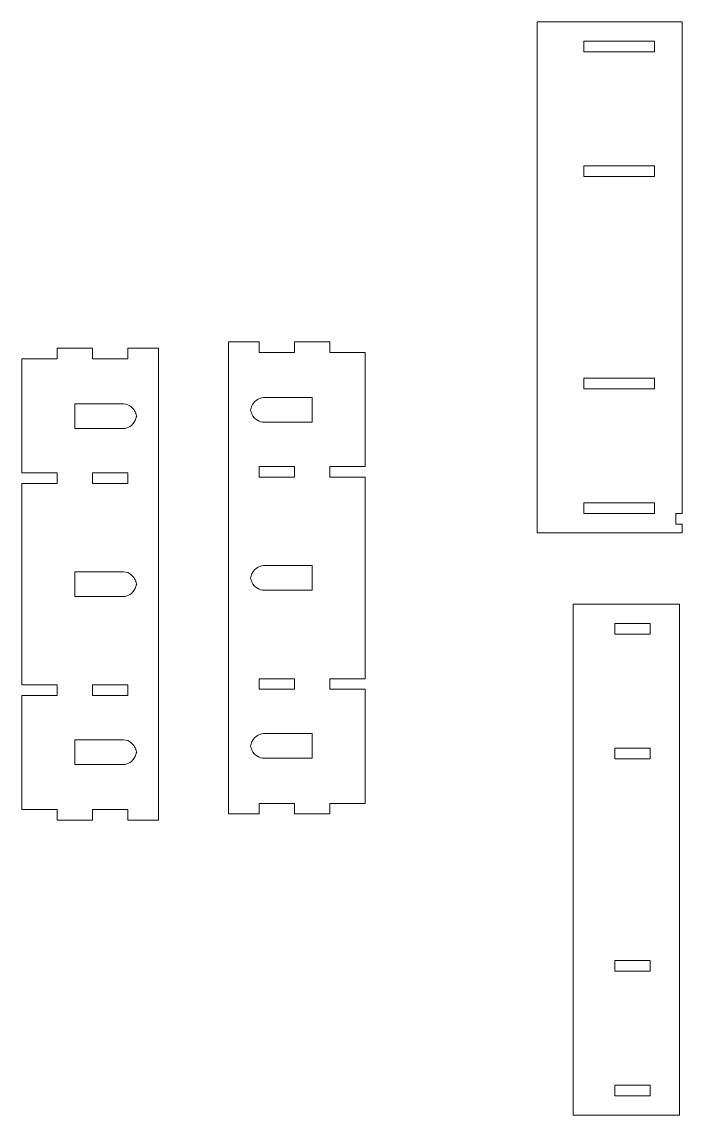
# Model space of a CAD drawing. Header units: millimetres. Extents: x -5059 to 5976, y -2595 to 3315.
# Drawn here: x 442 to 816, y 1284 to 1902 of the extents above; entities that cross this region are included whole.
import ezdxf

# ---------------------------------------------------------------- set-up
doc = ezdxf.new("R2010")
doc.units = ezdxf.units.MM
doc.header["$MEASUREMENT"] = 0
doc.layers.add('Layer 1', color=7, linetype='Continuous')

msp = doc.modelspace()

# ---------------------------------------------------------------- linework, layer by layer
at = {"layer": 'Layer 1', "color": 18, "lineweight": 9}
for points in [[(734.0229, 1612.8959), (734.0229, 1709.2292), (734.0229, 1853.7292), (734.0229, 1901.8959)], [(734.0229, 1901.8959), (761.3562, 1901.8959), (802.3562, 1901.8959), (816.0229, 1901.8959)], [(816.0229, 1901.8959), (816.0229, 1809.2292), (816.0229, 1670.2292), (816.0229, 1623.8959)], [(760.4067, 1884.8959), (760.4067, 1886.8959), (760.4067, 1889.8959), (760.4067, 1890.8959)], [(760.4067, 1890.8959), (773.74, 1890.8959), (793.74, 1890.8959), (800.4067, 1890.8959)], [(800.4067, 1890.8959), (800.4067, 1888.8959), (800.4067, 1885.8959), (800.4067, 1884.8959)], [(800.4067, 1884.8959), (787.0734, 1884.8959), (767.0734, 1884.8959), (760.4067, 1884.8959)], [(760.4067, 1814.3959), (760.4067, 1816.3959), (760.4067, 1819.3959), (760.4067, 1820.3959)], [(760.4067, 1820.3959), (773.74, 1820.3959), (793.74, 1820.3959), (800.4067, 1820.3959)], [(800.4067, 1820.3959), (800.4067, 1818.3959), (800.4067, 1815.3959), (800.4067, 1814.3959)], [(800.4067, 1814.3959), (787.0734, 1814.3959), (767.0734, 1814.3959), (760.4067, 1814.3959)], [(559.3987, 1453.9555), (559.3987, 1542.9555), (559.3987, 1676.4555), (559.3987, 1720.9555)], [(559.3987, 1720.9555), (565.1854, 1720.9555), (573.8654, 1720.9555), (576.7587, 1720.9555)], [(576.7587, 1720.9555), (576.7587, 1718.9555), (576.7587, 1715.9555), (576.7587, 1714.9555)], [(596.7587, 1714.9555), (596.7587, 1716.9555), (596.7587, 1719.9555), (596.7587, 1720.9555)], [(596.7587, 1720.9555), (603.4254, 1720.9555), (613.4254, 1720.9555), (616.7587, 1720.9555)], [(616.7587, 1720.9555), (616.7587, 1718.9555), (616.7587, 1715.9555), (616.7587, 1714.9555)], [(462.4098, 1717.4151), (462.4098, 1715.4151), (462.4098, 1712.4151), (462.4098, 1711.4151)], [(482.4098, 1717.4151), (475.7431, 1717.4151), (465.7431, 1717.4151), (462.4098, 1717.4151)], [(482.4098, 1711.4151), (482.4098, 1713.4151), (482.4098, 1716.4151), (482.4098, 1717.4151)], [(502.4098, 1717.4151), (502.4098, 1715.4151), (502.4098, 1712.4151), (502.4098, 1711.4151)], [(519.7698, 1717.4151), (513.9831, 1717.4151), (505.3031, 1717.4151), (502.4098, 1717.4151)], [(519.7698, 1450.4151), (519.7698, 1539.4151), (519.7698, 1672.9151), (519.7698, 1717.4151)], [(576.7587, 1714.9555), (583.4254, 1714.9555), (593.4254, 1714.9555), (596.7587, 1714.9555)], [(616.7587, 1714.9555), (623.4254, 1714.9555), (633.4254, 1714.9555), (636.7587, 1714.9555)], [(636.7587, 1714.9555), (636.7587, 1693.4555), (636.7587, 1661.2055), (636.7587, 1650.4555)], [(462.4098, 1711.4151), (455.7431, 1711.4151), (445.7431, 1711.4151), (442.4098, 1711.4151)], [(442.4098, 1711.4151), (442.4098, 1689.9151), (442.4098, 1657.6651), (442.4098, 1646.9151)], [(502.4098, 1711.4151), (495.7431, 1711.4151), (485.7431, 1711.4151), (482.4098, 1711.4151)], [(760.4067, 1694.3959), (760.4067, 1696.3959), (760.4067, 1699.3959), (760.4067, 1700.3959)], [(760.4067, 1700.3959), (773.74, 1700.3959), (793.74, 1700.3959), (800.4067, 1700.3959)], [(800.4067, 1700.3959), (800.4067, 1698.3959), (800.4067, 1695.3959), (800.4067, 1694.3959)], [(800.4067, 1694.3959), (787.0734, 1694.3959), (767.0734, 1694.3959), (760.4067, 1694.3959)], [(579.208, 1689.4555), (575.9403, 1689.4555), (573.1889, 1686.385), (572.6301, 1684.8497)], [(606.7587, 1689.4555), (597.5751, 1689.4555), (583.7997, 1689.4555), (579.208, 1689.4555)], [(606.7587, 1675.4555), (606.7587, 1680.1222), (606.7587, 1687.1222), (606.7587, 1689.4555)], [(472.4098, 1685.9151), (481.5934, 1685.9151), (495.3688, 1685.9151), (499.9606, 1685.9151)], [(472.4098, 1671.9151), (472.4098, 1676.5818), (472.4098, 1683.5818), (472.4098, 1685.9151)], [(499.9606, 1685.9151), (503.2282, 1685.9151), (505.9796, 1682.8446), (506.5384, 1681.3093)], [(572.6301, 1684.8497), (572.3396, 1684.0516), (571.9039, 1682.8546), (571.7587, 1682.4555)], [(571.7587, 1682.4555), (572.0492, 1681.6575), (572.4849, 1680.4604), (572.6301, 1680.0614)], [(506.5384, 1676.521), (505.4208, 1673.4504), (501.5944, 1671.9151), (499.9606, 1671.9151)], [(506.5384, 1681.3093), (506.8289, 1680.5112), (507.2646, 1679.3141), (507.4098, 1678.9151)], [(507.4098, 1678.9151), (507.1193, 1678.1171), (506.6836, 1676.92), (506.5384, 1676.521)], [(572.6301, 1680.0614), (573.7477, 1676.9908), (577.5741, 1675.4555), (579.208, 1675.4555)], [(499.9606, 1671.9151), (490.777, 1671.9151), (477.0016, 1671.9151), (472.4098, 1671.9151)], [(579.208, 1675.4555), (588.3915, 1675.4555), (602.1669, 1675.4555), (606.7587, 1675.4555)], [(442.4098, 1646.9151), (449.0765, 1646.9151), (459.0765, 1646.9151), (462.4098, 1646.9151)], [(462.4098, 1646.9151), (462.4098, 1644.9151), (462.4098, 1641.9151), (462.4098, 1640.9151)], [(482.4098, 1640.9151), (482.4098, 1642.9151), (482.4098, 1645.9151), (482.4098, 1646.9151)], [(482.4098, 1646.9151), (489.0765, 1646.9151), (499.0765, 1646.9151), (502.4098, 1646.9151)], [(502.4098, 1646.9151), (502.4098, 1644.9151), (502.4098, 1641.9151), (502.4098, 1640.9151)], [(576.7587, 1650.4555), (576.7587, 1648.4555), (576.7587, 1645.4555), (576.7587, 1644.4555)], [(596.7587, 1650.4555), (590.092, 1650.4555), (580.092, 1650.4555), (576.7587, 1650.4555)], [(596.7587, 1644.4555), (596.7587, 1646.4555), (596.7587, 1649.4555), (596.7587, 1650.4555)], [(616.7587, 1650.4555), (616.7587, 1648.4555), (616.7587, 1645.4555), (616.7587, 1644.4555)], [(636.7587, 1650.4555), (630.092, 1650.4555), (620.092, 1650.4555), (616.7587, 1650.4555)], [(462.4098, 1640.9151), (455.7431, 1640.9151), (445.7431, 1640.9151), (442.4098, 1640.9151)], [(442.4098, 1640.9151), (442.4098, 1602.9151), (442.4098, 1545.9151), (442.4098, 1526.9151)], [(502.4098, 1640.9151), (495.7431, 1640.9151), (485.7431, 1640.9151), (482.4098, 1640.9151)], [(576.7587, 1644.4555), (583.4254, 1644.4555), (593.4254, 1644.4555), (596.7587, 1644.4555)], [(616.7587, 1644.4555), (623.4254, 1644.4555), (633.4254, 1644.4555), (636.7587, 1644.4555)], [(636.7587, 1644.4555), (636.7587, 1606.4555), (636.7587, 1549.4555), (636.7587, 1530.4555)], [(760.4067, 1623.8959), (760.4067, 1625.8959), (760.4067, 1628.8959), (760.4067, 1629.8959)], [(760.4067, 1629.8959), (773.74, 1629.8959), (793.74, 1629.8959), (800.4067, 1629.8959)], [(800.4067, 1629.8959), (800.4067, 1627.8959), (800.4067, 1624.8959), (800.4067, 1623.8959)], [(800.4067, 1623.8959), (787.0734, 1623.8959), (767.0734, 1623.8959), (760.4067, 1623.8959)], [(812.5229, 1617.8959), (812.5229, 1619.8959), (812.5229, 1622.8959), (812.5229, 1623.8959)], [(812.5229, 1623.8959), (813.6895, 1623.8959), (815.4395, 1623.8959), (816.0229, 1623.8959)], [(816.0229, 1617.8959), (814.8562, 1617.8959), (813.1062, 1617.8959), (812.5229, 1617.8959)], [(816.0229, 1617.8959), (816.0229, 1616.2292), (816.0229, 1613.7292), (816.0229, 1612.8959)], [(816.0229, 1612.8959), (788.6895, 1612.8959), (747.6895, 1612.8959), (734.0229, 1612.8959)], [(472.4098, 1590.9151), (481.5934, 1590.9151), (495.3688, 1590.9151), (499.9606, 1590.9151)], [(472.4098, 1576.9151), (472.4098, 1581.5818), (472.4098, 1588.5818), (472.4098, 1590.9151)], [(499.9606, 1590.9151), (503.2282, 1590.9151), (505.9796, 1587.8446), (506.5384, 1586.3093)], [(572.6301, 1589.8497), (572.3396, 1589.0516), (571.9039, 1587.8546), (571.7587, 1587.4555)], [(579.208, 1594.4555), (575.9403, 1594.4555), (573.1889, 1591.385), (572.6301, 1589.8497)], [(606.7587, 1594.4555), (597.5751, 1594.4555), (583.7997, 1594.4555), (579.208, 1594.4555)], [(606.7587, 1580.4555), (606.7587, 1585.1222), (606.7587, 1592.1222), (606.7587, 1594.4555)], [(506.5384, 1586.3093), (506.8289, 1585.5112), (507.2646, 1584.3141), (507.4098, 1583.9151)], [(507.4098, 1583.9151), (507.1193, 1583.1171), (506.6836, 1581.92), (506.5384, 1581.521)], [(571.7587, 1587.4555), (572.0492, 1586.6575), (572.4849, 1585.4604), (572.6301, 1585.0614)], [(572.6301, 1585.0614), (573.7477, 1581.9908), (577.5741, 1580.4555), (579.208, 1580.4555)], [(499.9606, 1576.9151), (490.777, 1576.9151), (477.0016, 1576.9151), (472.4098, 1576.9151)], [(506.5384, 1581.521), (505.4208, 1578.4504), (501.5944, 1576.9151), (499.9606, 1576.9151)], [(579.208, 1580.4555), (588.3915, 1580.4555), (602.1669, 1580.4555), (606.7587, 1580.4555)], [(754.4313, 1572.6365), (774.4313, 1572.6365), (804.4313, 1572.6365), (814.4313, 1572.6365)], [(754.4313, 1283.6365), (754.4313, 1379.9698), (754.4313, 1524.4698), (754.4313, 1572.6365)], [(814.4313, 1572.6365), (814.4313, 1476.3031), (814.4313, 1331.8031), (814.4313, 1283.6365)], [(777.8826, 1555.6365), (777.8826, 1557.6365), (777.8826, 1560.6365), (777.8826, 1561.6365)], [(777.8826, 1561.6365), (784.5493, 1561.6365), (794.5493, 1561.6365), (797.8826, 1561.6365)], [(797.8826, 1561.6365), (797.8826, 1559.6365), (797.8826, 1556.6365), (797.8826, 1555.6365)], [(797.8826, 1555.6365), (791.216, 1555.6365), (781.216, 1555.6365), (777.8826, 1555.6365)], [(576.7587, 1530.4555), (576.7587, 1528.4555), (576.7587, 1525.4555), (576.7587, 1524.4555)], [(596.7587, 1530.4555), (590.092, 1530.4555), (580.092, 1530.4555), (576.7587, 1530.4555)], [(596.7587, 1524.4555), (596.7587, 1526.4555), (596.7587, 1529.4555), (596.7587, 1530.4555)], [(616.7587, 1530.4555), (616.7587, 1528.4555), (616.7587, 1525.4555), (616.7587, 1524.4555)], [(636.7587, 1530.4555), (630.092, 1530.4555), (620.092, 1530.4555), (616.7587, 1530.4555)], [(442.4098, 1526.9151), (449.0765, 1526.9151), (459.0765, 1526.9151), (462.4098, 1526.9151)], [(462.4098, 1526.9151), (462.4098, 1524.9151), (462.4098, 1521.9151), (462.4098, 1520.9151)], [(482.4098, 1526.9151), (489.0765, 1526.9151), (499.0765, 1526.9151), (502.4098, 1526.9151)], [(482.4098, 1520.9151), (482.4098, 1522.9151), (482.4098, 1525.9151), (482.4098, 1526.9151)], [(502.4098, 1526.9151), (502.4098, 1524.9151), (502.4098, 1521.9151), (502.4098, 1520.9151)], [(576.7587, 1524.4555), (583.4254, 1524.4555), (593.4254, 1524.4555), (596.7587, 1524.4555)], [(616.7587, 1524.4555), (623.4254, 1524.4555), (633.4254, 1524.4555), (636.7587, 1524.4555)], [(636.7587, 1524.4555), (636.7587, 1502.9555), (636.7587, 1470.7055), (636.7587, 1459.9555)], [(462.4098, 1520.9151), (455.7431, 1520.9151), (445.7431, 1520.9151), (442.4098, 1520.9151)], [(442.4098, 1520.9151), (442.4098, 1499.4151), (442.4098, 1467.1651), (442.4098, 1456.4151)], [(502.4098, 1520.9151), (495.7431, 1520.9151), (485.7431, 1520.9151), (482.4098, 1520.9151)], [(579.208, 1499.4555), (575.9403, 1499.4555), (573.1889, 1496.385), (572.6301, 1494.8497)], [(606.7587, 1499.4555), (597.5751, 1499.4555), (583.7997, 1499.4555), (579.208, 1499.4555)], [(606.7587, 1485.4555), (606.7587, 1490.1222), (606.7587, 1497.1222), (606.7587, 1499.4555)], [(472.4098, 1495.9151), (481.5934, 1495.9151), (495.3688, 1495.9151), (499.9606, 1495.9151)], [(472.4098, 1481.9151), (472.4098, 1486.5818), (472.4098, 1493.5818), (472.4098, 1495.9151)], [(499.9606, 1495.9151), (503.2282, 1495.9151), (505.9796, 1492.8446), (506.5384, 1491.3093)], [(506.5384, 1491.3093), (506.8289, 1490.5112), (507.2646, 1489.3141), (507.4098, 1488.9151)], [(572.6301, 1494.8497), (572.3396, 1494.0516), (571.9039, 1492.8546), (571.7587, 1492.4555)], [(571.7587, 1492.4555), (572.0492, 1491.6575), (572.4849, 1490.4604), (572.6301, 1490.0614)], [(572.6301, 1490.0614), (573.7477, 1486.9908), (577.5741, 1485.4555), (579.208, 1485.4555)], [(777.8826, 1485.1365), (777.8826, 1487.1365), (777.8826, 1490.1365), (777.8826, 1491.1365)], [(777.8826, 1491.1365), (784.5493, 1491.1365), (794.5493, 1491.1365), (797.8826, 1491.1365)], [(797.8826, 1491.1365), (797.8826, 1489.1365), (797.8826, 1486.1365), (797.8826, 1485.1365)], [(506.5384, 1486.521), (505.4208, 1483.4504), (501.5944, 1481.9151), (499.9606, 1481.9151)], [(507.4098, 1488.9151), (507.1193, 1488.1171), (506.6836, 1486.92), (506.5384, 1486.521)], [(579.208, 1485.4555), (588.3915, 1485.4555), (602.1669, 1485.4555), (606.7587, 1485.4555)], [(797.8826, 1485.1365), (791.216, 1485.1365), (781.216, 1485.1365), (777.8826, 1485.1365)], [(499.9606, 1481.9151), (490.777, 1481.9151), (477.0016, 1481.9151), (472.4098, 1481.9151)], [(576.7587, 1459.9555), (576.7587, 1457.9555), (576.7587, 1454.9555), (576.7587, 1453.9555)], [(596.7587, 1459.9555), (590.092, 1459.9555), (580.092, 1459.9555), (576.7587, 1459.9555)], [(596.7587, 1453.9555), (596.7587, 1455.9555), (596.7587, 1458.9555), (596.7587, 1459.9555)], [(616.7587, 1459.9555), (616.7587, 1457.9555), (616.7587, 1454.9555), (616.7587, 1453.9555)], [(636.7587, 1459.9555), (630.092, 1459.9555), (620.092, 1459.9555), (616.7587, 1459.9555)], [(442.4098, 1456.4151), (449.0765, 1456.4151), (459.0765, 1456.4151), (462.4098, 1456.4151)], [(462.4098, 1456.4151), (462.4098, 1454.4151), (462.4098, 1451.4151), (462.4098, 1450.4151)], [(482.4098, 1456.4151), (489.0765, 1456.4151), (499.0765, 1456.4151), (502.4098, 1456.4151)], [(482.4098, 1450.4151), (482.4098, 1452.4151), (482.4098, 1455.4151), (482.4098, 1456.4151)], [(502.4098, 1456.4151), (502.4098, 1454.4151), (502.4098, 1451.4151), (502.4098, 1450.4151)], [(576.7587, 1453.9555), (570.972, 1453.9555), (562.292, 1453.9555), (559.3987, 1453.9555)], [(616.7587, 1453.9555), (610.092, 1453.9555), (600.092, 1453.9555), (596.7587, 1453.9555)], [(462.4098, 1450.4151), (469.0765, 1450.4151), (479.0765, 1450.4151), (482.4098, 1450.4151)], [(502.4098, 1450.4151), (508.1965, 1450.4151), (516.8765, 1450.4151), (519.7698, 1450.4151)], [(777.8826, 1365.1365), (777.8826, 1367.1365), (777.8826, 1370.1365), (777.8826, 1371.1365)], [(777.8826, 1371.1365), (784.5493, 1371.1365), (794.5493, 1371.1365), (797.8826, 1371.1365)], [(797.8826, 1371.1365), (797.8826, 1369.1365), (797.8826, 1366.1365), (797.8826, 1365.1365)], [(797.8826, 1365.1365), (791.216, 1365.1365), (781.216, 1365.1365), (777.8826, 1365.1365)], [(777.8826, 1294.6365), (777.8826, 1296.6365), (777.8826, 1299.6365), (777.8826, 1300.6365)], [(777.8826, 1300.6365), (784.5493, 1300.6365), (794.5493, 1300.6365), (797.8826, 1300.6365)], [(797.8826, 1300.6365), (797.8826, 1298.6365), (797.8826, 1295.6365), (797.8826, 1294.6365)], [(797.8826, 1294.6365), (791.216, 1294.6365), (781.216, 1294.6365), (777.8826, 1294.6365)], [(814.4313, 1283.6365), (794.4313, 1283.6365), (764.4313, 1283.6365), (754.4313, 1283.6365)]]:
    msp.add_open_spline(points, degree=3, dxfattribs=at)

doc.saveas('drawing.dxf')
